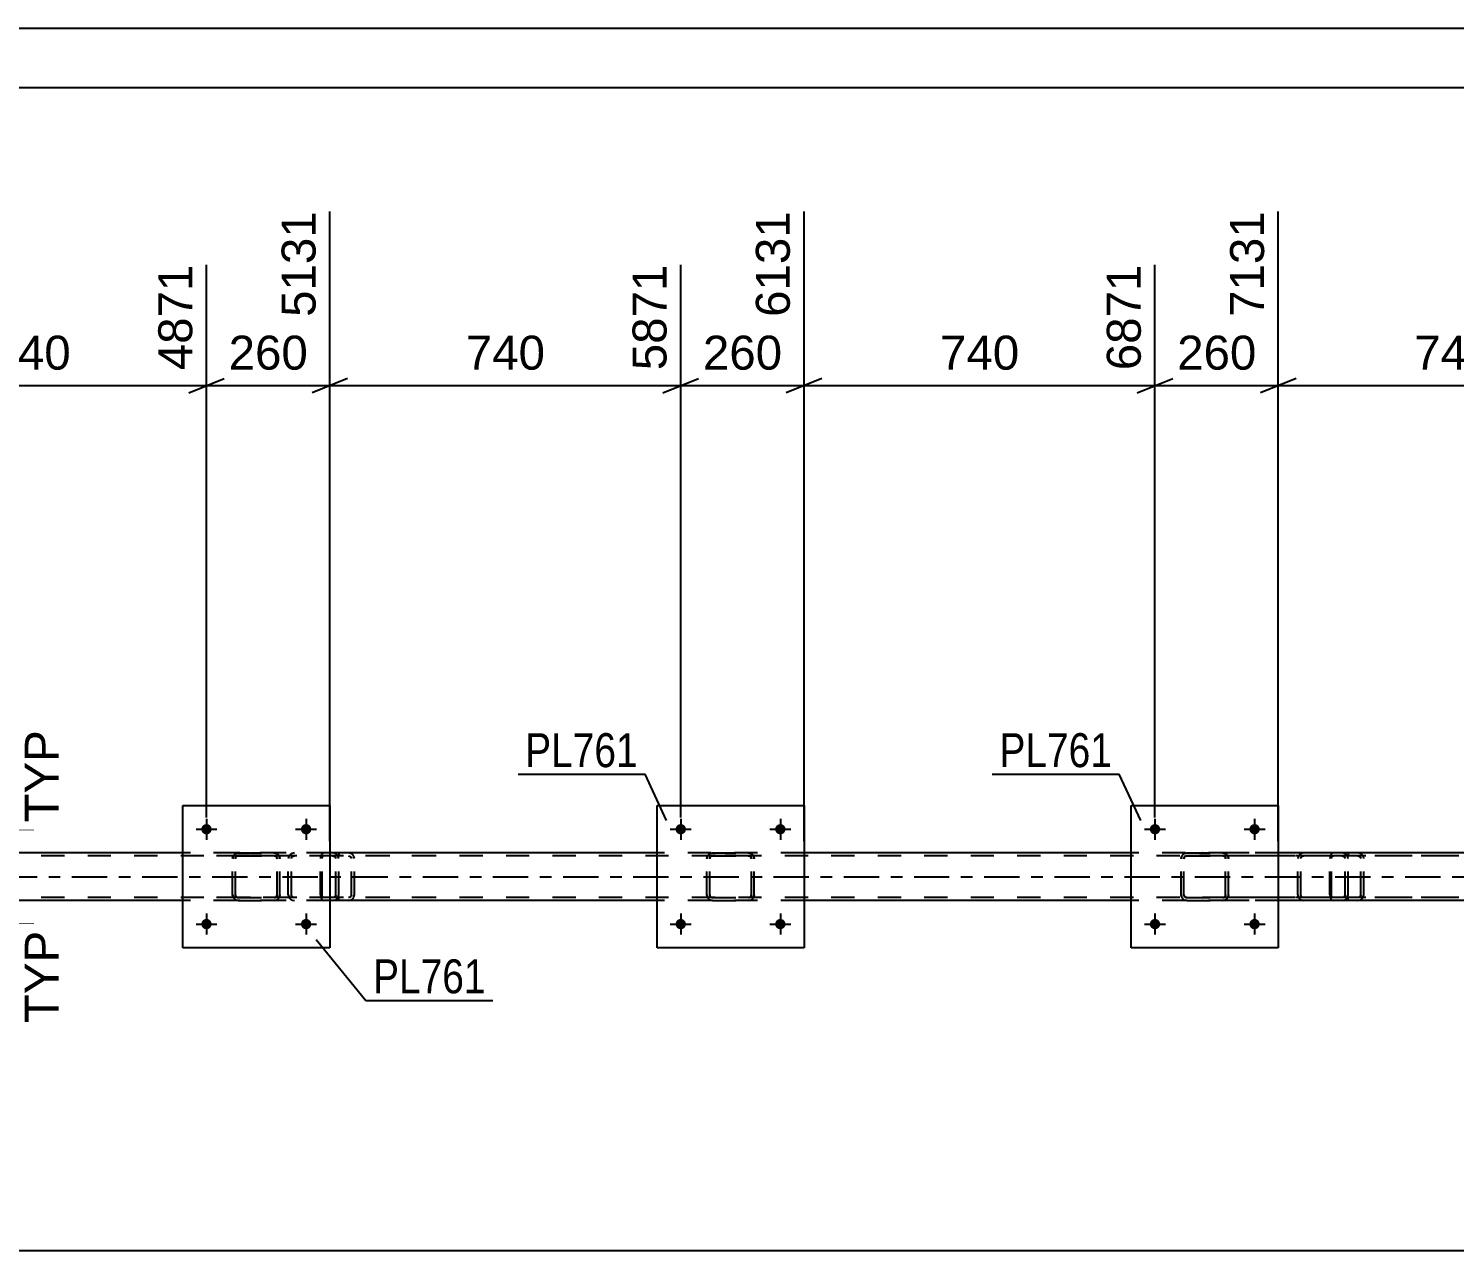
# Model space of a CAD drawing. Header units: millimetres. Extents: x -116 to 725, y -385 to 209.
# Drawn here: x 150.7 to 270.9, y 105.8 to 208.9 of the extents above; entities that cross this region are included whole.
import ezdxf

# ---------------------------------------------------------------- set-up
doc = ezdxf.new("R2010")
doc.units = ezdxf.units.MM
doc.linetypes.add('DXK_LINE_DOT2', pattern=[3.9198, 1.9599, -1.9599])
doc.linetypes.add('DXK_LINE_DOT3', pattern=[5.9187, 2.979, -0.9799, 0.9799, -0.9799])
doc.styles.add('Arial', font='arial.ttf', dxfattribs={"height": 0.2})
doc.styles.add('Arial Narrow', font='ARIALN.TTF', dxfattribs={"height": 0.2})

# ---------------------------------------------------------------- blocks, each defined once
blk = doc.blocks.new('Unknown-203724257-1113')
at = {"color": 5, "linetype": 'Continuous'}
for p, q in [((725.07, 208.87), (-115.93, 208.87)), ((720.07, 203.87), (-110.93, 203.87))]:
    blk.add_line(p, q, dxfattribs=at)
blk = doc.blocks.new('Part-203724257-3820 - 3799')
at = {"color": 2, "linetype": 'Continuous'}
for p, q in [((163.66, 131.32), (163.66, 143.32)), ((163.66, 143.32), (176.06, 143.32)), ((176.06, 143.32), (176.06, 131.32)), ((176.06, 131.32), (163.66, 131.32))]:
    blk.add_line(p, q, dxfattribs=at)
blk = doc.blocks.new('Part-203724257-3821 - 3799')
at = {"color": 7, "linetype": 'DXK_LINE_DOT2'}
for p, q in [((167.86, 138.85), (167.9, 139.03)), ((167.9, 139.03), (167.86, 138.84)), ((167.86, 135.8), (167.86, 138.85)), ((168.1, 138.84), (168.12, 138.94)), ((168.12, 138.94), (168.1, 138.85)), ((168.1, 135.8), (168.1, 138.85)), ((168.17, 139.02), (168.12, 138.94)), ((168.12, 138.94), (168.17, 139.01)), ((168.16, 139.29), (168.34, 139.33)), ((168.34, 139.32), (168.16, 139.29)), ((168.17, 139.01), (168.25, 139.07)), ((168.25, 139.07), (168.17, 139.02)), ((168.34, 139.09), (168.25, 139.07)), ((168.25, 139.07), (168.34, 139.08)), ((168.34, 139.32), (168.34, 139.33)), ((168.34, 139.33), (171.38, 139.33)), ((168.34, 139.32), (171.38, 139.32)), ((168.34, 139.08), (168.34, 139.09)), ((171.38, 139.09), (168.34, 139.09)), ((168.34, 139.08), (171.38, 139.08)), ((171.38, 139.32), (171.38, 139.33)), ((171.38, 139.33), (171.57, 139.29)), ((171.57, 139.29), (171.38, 139.32)), ((171.38, 139.08), (171.38, 139.09)), ((171.47, 139.07), (171.38, 139.09)), ((171.38, 139.08), (171.47, 139.07)), ((171.47, 139.07), (171.55, 139.01)), ((171.55, 139.02), (171.47, 139.07)), ((171.6, 138.94), (171.55, 139.02)), ((171.55, 139.01), (171.6, 138.94)), ((171.6, 138.94), (171.62, 138.84)), ((171.62, 138.85), (171.6, 138.94)), ((171.62, 135.8), (171.62, 138.85)), ((171.83, 139.03), (171.86, 138.85)), ((171.86, 138.84), (171.83, 139.03)), ((171.86, 135.8), (171.86, 138.85)), ((167.9, 135.62), (167.86, 135.81)), ((167.86, 135.8), (167.9, 135.62)), ((168.1, 135.81), (168.12, 135.71)), ((168.12, 135.71), (168.1, 135.8)), ((168.17, 135.64), (168.12, 135.71)), ((168.12, 135.71), (168.17, 135.64)), ((168.34, 135.33), (168.16, 135.36)), ((168.16, 135.36), (168.34, 135.32)), ((168.25, 135.58), (168.17, 135.64)), ((168.17, 135.64), (168.25, 135.58)), ((168.34, 135.56), (168.25, 135.58)), ((168.25, 135.58), (168.34, 135.57)), ((168.34, 135.56), (168.34, 135.57)), ((168.34, 135.57), (171.38, 135.57)), ((168.34, 135.56), (171.38, 135.56)), ((168.34, 135.32), (168.34, 135.33)), ((168.34, 135.33), (171.38, 135.33)), ((168.34, 135.32), (171.38, 135.32)), ((171.47, 135.58), (171.38, 135.56)), ((171.38, 135.57), (171.47, 135.58)), ((171.38, 135.56), (171.38, 135.57)), ((171.57, 135.36), (171.38, 135.33)), ((171.38, 135.32), (171.57, 135.36)), ((171.38, 135.32), (171.38, 135.33)), ((171.55, 135.64), (171.47, 135.58)), ((171.47, 135.58), (171.55, 135.64)), ((171.6, 135.71), (171.55, 135.64)), ((171.55, 135.64), (171.6, 135.71)), ((171.6, 135.71), (171.62, 135.81)), ((171.62, 135.8), (171.6, 135.71)), ((171.86, 135.81), (171.83, 135.62)), ((171.83, 135.62), (171.86, 135.8))]:
    blk.add_line(p, q, dxfattribs=at)
at = {"color": 7, "linetype": 'DXK_LINE_DOT3'}
blk.add_line((169.86, 137.32), (169.86, 137.33), dxfattribs=at)
at = {"color": 7, "linetype": 'DXK_LINE_DOT2'}
for centre, start, end in [((168.34, 138.85), 112.5, 157.5), ((168.34, 138.84), 112.5, 157.5), ((171.38, 138.85), 22.5, 67.5), ((171.38, 138.84), 22.5, 67.5), ((168.34, 135.81), 202.5, 247.5), ((168.34, 135.8), 202.5, 247.5), ((171.38, 135.81), 292.5, 337.5), ((171.38, 135.8), 292.5, 337.5)]:
    blk.add_arc(centre, 0.48, start, end, dxfattribs=at)
blk = doc.blocks.new('Bolt-203724257-3828 - 3799')
at = {"linetype": 'Continuous'}
for points in [[(206.1, 133.33, -1), (205.22, 133.33, -1)], [(214.5, 133.33, -1), (213.62, 133.33, -1)]]:
    blk.add_hatch(color=1, dxfattribs=at).paths.add_polyline_path(points)
at = {"color": 1, "linetype": 'Continuous'}
for p, q in [((205.66, 134.21), (205.66, 132.45)), ((214.06, 134.21), (214.06, 132.45)), ((204.78, 133.33), (206.54, 133.33)), ((213.18, 133.33), (214.94, 133.33))]:
    blk.add_line(p, q, dxfattribs=at)
blk = doc.blocks.new('Bolt-203724257-3845 - 3799')
at = {"linetype": 'Continuous'}
for points in [[(206.1, 141.33, -1), (205.22, 141.33, -1)], [(214.5, 141.33, -1), (213.62, 141.33, -1)]]:
    blk.add_hatch(color=1, dxfattribs=at).paths.add_polyline_path(points)
at = {"color": 1, "linetype": 'Continuous'}
for p, q in [((205.66, 142.21), (205.66, 140.45)), ((214.06, 142.21), (214.06, 140.45)), ((204.78, 141.33), (206.54, 141.33)), ((213.18, 141.33), (214.94, 141.33))]:
    blk.add_line(p, q, dxfattribs=at)
blk = doc.blocks.new('Bolt-203724257-3843 - 3799')
at = {"linetype": 'Continuous'}
for points in [[(246.1, 141.33, -1), (245.22, 141.33, -1)], [(254.5, 141.33, -1), (253.62, 141.33, -1)]]:
    blk.add_hatch(color=1, dxfattribs=at).paths.add_polyline_path(points)
at = {"color": 1, "linetype": 'Continuous'}
for p, q in [((245.66, 142.21), (245.66, 140.45)), ((254.06, 142.21), (254.06, 140.45)), ((244.78, 141.33), (246.54, 141.33)), ((253.18, 141.33), (254.94, 141.33))]:
    blk.add_line(p, q, dxfattribs=at)
blk = doc.blocks.new('Bolt-203724257-3844 - 3799')
at = {"linetype": 'Continuous'}
for points in [[(246.1, 133.33, -1), (245.22, 133.33, -1)], [(254.5, 133.33, -1), (253.62, 133.33, -1)]]:
    blk.add_hatch(color=1, dxfattribs=at).paths.add_polyline_path(points)
at = {"color": 1, "linetype": 'Continuous'}
for p, q in [((245.66, 134.21), (245.66, 132.45)), ((254.06, 134.21), (254.06, 132.45)), ((244.78, 133.33), (246.54, 133.33)), ((253.18, 133.33), (254.94, 133.33))]:
    blk.add_line(p, q, dxfattribs=at)
blk = doc.blocks.new('Bolt-203724257-3849 - 3799')
at = {"linetype": 'Continuous'}
for points in [[(166.1, 141.33, -1), (165.22, 141.33, -1)], [(174.5, 141.33, -1), (173.62, 141.33, -1)]]:
    blk.add_hatch(color=1, dxfattribs=at).paths.add_polyline_path(points)
at = {"color": 1, "linetype": 'Continuous'}
for p, q in [((165.66, 142.21), (165.66, 140.45)), ((174.06, 142.21), (174.06, 140.45)), ((164.78, 141.33), (166.54, 141.33)), ((173.18, 141.33), (174.94, 141.33))]:
    blk.add_line(p, q, dxfattribs=at)
blk = doc.blocks.new('Bolt-203724257-3850 - 3799')
at = {"linetype": 'Continuous'}
for points in [[(166.1, 133.33, -1), (165.22, 133.33, -1)], [(174.5, 133.33, -1), (173.62, 133.33, -1)]]:
    blk.add_hatch(color=1, dxfattribs=at).paths.add_polyline_path(points)
at = {"color": 1, "linetype": 'Continuous'}
for p, q in [((165.66, 134.21), (165.66, 132.45)), ((174.06, 134.21), (174.06, 132.45)), ((164.78, 133.33), (166.54, 133.33)), ((173.18, 133.33), (174.94, 133.33))]:
    blk.add_line(p, q, dxfattribs=at)
blk = doc.blocks.new('Part-203724257-3857 - 3799')
at = {"color": 7, "linetype": 'DXK_LINE_DOT2'}
for p, q in [((624.06, 139.09), (-29.17, 139.09)), ((176.06, 139.33), (163.66, 139.33)), ((216.06, 139.33), (203.66, 139.33)), ((256.06, 139.33), (243.66, 139.33)), ((624.06, 135.57), (-29.17, 135.57)), ((176.06, 135.33), (163.66, 135.33)), ((216.06, 135.33), (203.66, 135.33)), ((256.06, 135.33), (243.66, 135.33))]:
    blk.add_line(p, q, dxfattribs=at)
at = {"color": 2, "linetype": 'Continuous'}
for p, q in [((163.66, 139.33), (136.06, 139.33)), ((203.66, 139.33), (176.06, 139.33)), ((243.66, 139.33), (216.06, 139.33)), ((283.66, 139.33), (256.06, 139.33)), ((163.66, 135.33), (136.06, 135.33)), ((203.66, 135.33), (176.06, 135.33)), ((243.66, 135.33), (216.06, 135.33)), ((283.66, 135.33), (256.06, 135.33))]:
    blk.add_line(p, q, dxfattribs=at)
at = {"color": 7, "linetype": 'DXK_LINE_DOT3'}
blk.add_line((-29.17, 137.33), (624.06, 137.33), dxfattribs=at)
blk = doc.blocks.new('Part-203724257-3872 - 3799')
at = {"color": 7, "linetype": 'DXK_LINE_DOT2'}
for p, q in [((261.44, 139.33), (249.67, 139.33)), ((261.44, 139.09), (249.67, 139.09)), ((257.73, 139.02), (257.7, 138.85)), ((257.7, 135.81), (257.7, 138.85)), ((257.74, 139.03), (257.73, 139.02)), ((257.95, 138.85), (257.97, 138.94)), ((257.95, 135.81), (257.95, 138.85)), ((257.97, 138.94), (258.03, 139.02)), ((258.21, 139.33), (258.01, 139.29)), ((258.03, 139.02), (258.11, 139.07)), ((258.11, 139.07), (258.21, 139.09)), ((261.64, 139.29), (261.44, 139.33)), ((261.44, 139.09), (261.54, 139.07)), ((261.54, 139.07), (261.62, 139.02)), ((261.62, 139.02), (261.68, 138.94)), ((261.68, 138.94), (261.7, 138.85)), ((261.7, 135.81), (261.7, 138.85)), ((261.92, 139.02), (261.91, 139.03)), ((261.95, 138.85), (261.92, 139.02)), ((261.95, 135.81), (261.95, 138.85)), ((261.44, 135.57), (249.67, 135.57)), ((261.44, 135.33), (249.67, 135.33)), ((257.7, 135.81), (257.72, 135.71)), ((257.72, 135.71), (257.74, 135.62)), ((257.97, 135.71), (257.95, 135.81)), ((258.03, 135.64), (257.97, 135.71)), ((258.01, 135.36), (258.21, 135.33)), ((258.11, 135.58), (258.03, 135.64)), ((258.21, 135.57), (258.11, 135.58)), ((261.54, 135.58), (261.44, 135.57)), ((261.44, 135.33), (261.64, 135.36)), ((261.62, 135.64), (261.54, 135.58)), ((261.68, 135.71), (261.62, 135.64)), ((261.7, 135.81), (261.68, 135.71)), ((261.91, 135.62), (261.93, 135.71)), ((261.93, 135.71), (261.95, 135.81))]:
    blk.add_line(p, q, dxfattribs=at)
for centre, start, end in [((258.19, 138.82), 110.7583, 155.68), ((261.46, 138.82), 24.32, 69.2417), ((258.19, 135.83), 204.32, 249.2417), ((261.46, 135.83), 290.7583, 335.68)]:
    blk.add_arc(centre, 0.496, start, end, dxfattribs=at)
blk = doc.blocks.new('Part-203724257-3889 - 3799')
at = {"color": 7, "linetype": 'DXK_LINE_DOT2'}
for p, q in [((260.43, 139.03), (260.41, 138.85)), ((260.41, 135.81), (260.41, 138.85)), ((260.49, 139.19), (260.43, 139.03)), ((260.57, 139.29), (260.49, 139.19)), ((260.54, 138.85), (260.55, 138.94)), ((260.54, 135.81), (260.54, 138.85)), ((260.55, 138.94), (260.58, 139.02)), ((260.68, 139.33), (260.57, 139.29)), ((260.58, 139.02), (260.63, 139.07)), ((260.63, 139.07), (260.68, 139.09)), ((270.08, 139.33), (260.68, 139.33)), ((270.08, 139.09), (260.68, 139.09)), ((261.95, 139.33), (261.95, 139.09)), ((262.96, 139.29), (262.77, 139.33)), ((262.77, 139.09), (262.87, 139.07)), ((262.87, 139.07), (262.95, 139.02)), ((262.95, 139.02), (263, 138.94)), ((263, 138.94), (263.02, 138.85)), ((263.02, 135.81), (263.02, 138.85)), ((263.24, 139.02), (263.23, 139.03)), ((263.27, 138.85), (263.24, 139.02)), ((263.27, 135.81), (263.27, 138.85)), ((260.41, 135.81), (260.43, 135.62)), ((260.43, 135.62), (260.49, 135.47)), ((260.49, 135.47), (260.57, 135.36)), ((260.55, 135.71), (260.54, 135.81)), ((260.58, 135.64), (260.55, 135.71)), ((260.57, 135.36), (260.68, 135.33)), ((260.63, 135.58), (260.58, 135.64)), ((260.68, 135.57), (260.63, 135.58)), ((270.08, 135.57), (260.68, 135.57)), ((270.08, 135.33), (260.68, 135.33)), ((261.95, 135.33), (261.95, 135.57)), ((262.87, 135.58), (262.77, 135.57)), ((262.77, 135.33), (262.96, 135.36)), ((262.95, 135.64), (262.87, 135.58)), ((263, 135.71), (262.95, 135.64)), ((263.02, 135.81), (263, 135.71)), ((263.23, 135.62), (263.25, 135.71)), ((263.25, 135.71), (263.27, 135.81))]:
    blk.add_line(p, q, dxfattribs=at)
for centre, start, end in [((262.78, 138.83), 23.8494, 68.8059), ((262.78, 135.82), 291.1941, 336.1506)]:
    blk.add_arc(centre, 0.492, start, end, dxfattribs=at)
blk = doc.blocks.new('Part-203724257-3929 - 3799')
at = {"color": 7, "linetype": 'DXK_LINE_DOT2'}
for p, q in [((207.86, 138.85), (207.9, 139.03)), ((207.9, 139.03), (207.86, 138.84)), ((207.86, 135.8), (207.86, 138.85)), ((208.1, 138.84), (208.12, 138.94)), ((208.12, 138.94), (208.1, 138.85)), ((208.1, 135.8), (208.1, 138.85)), ((208.17, 139.02), (208.12, 138.94)), ((208.12, 138.94), (208.17, 139.01)), ((208.16, 139.29), (208.34, 139.33)), ((208.34, 139.32), (208.16, 139.29)), ((208.17, 139.01), (208.25, 139.07)), ((208.25, 139.07), (208.17, 139.02)), ((208.34, 139.09), (208.25, 139.07)), ((208.25, 139.07), (208.34, 139.08)), ((208.34, 139.32), (208.34, 139.33)), ((208.34, 139.33), (211.38, 139.33)), ((208.34, 139.32), (211.38, 139.32)), ((208.34, 139.08), (208.34, 139.09)), ((211.38, 139.09), (208.34, 139.09)), ((208.34, 139.08), (211.38, 139.08)), ((211.38, 139.32), (211.38, 139.33)), ((211.38, 139.33), (211.57, 139.29)), ((211.57, 139.29), (211.38, 139.32)), ((211.38, 139.08), (211.38, 139.09)), ((211.47, 139.07), (211.38, 139.09)), ((211.38, 139.08), (211.47, 139.07)), ((211.47, 139.07), (211.55, 139.01)), ((211.55, 139.02), (211.47, 139.07)), ((211.6, 138.94), (211.55, 139.02)), ((211.55, 139.01), (211.6, 138.94)), ((211.6, 138.94), (211.62, 138.84)), ((211.62, 138.85), (211.6, 138.94)), ((211.62, 135.8), (211.62, 138.85)), ((211.83, 139.03), (211.86, 138.85)), ((211.86, 138.84), (211.83, 139.03)), ((211.86, 135.8), (211.86, 138.85)), ((207.9, 135.62), (207.86, 135.81)), ((207.86, 135.8), (207.9, 135.62)), ((208.1, 135.81), (208.12, 135.71)), ((208.12, 135.71), (208.1, 135.8)), ((208.17, 135.64), (208.12, 135.71)), ((208.12, 135.71), (208.17, 135.64)), ((208.34, 135.33), (208.16, 135.36)), ((208.16, 135.36), (208.34, 135.32)), ((208.25, 135.58), (208.17, 135.64)), ((208.17, 135.64), (208.25, 135.58)), ((208.34, 135.56), (208.25, 135.58)), ((208.25, 135.58), (208.34, 135.57)), ((208.34, 135.56), (208.34, 135.57)), ((208.34, 135.57), (211.38, 135.57)), ((208.34, 135.56), (211.38, 135.56)), ((208.34, 135.32), (208.34, 135.33)), ((208.34, 135.33), (211.38, 135.33)), ((208.34, 135.32), (211.38, 135.32)), ((211.47, 135.58), (211.38, 135.56)), ((211.38, 135.57), (211.47, 135.58)), ((211.38, 135.56), (211.38, 135.57)), ((211.57, 135.36), (211.38, 135.33)), ((211.38, 135.32), (211.57, 135.36)), ((211.38, 135.32), (211.38, 135.33)), ((211.55, 135.64), (211.47, 135.58)), ((211.47, 135.58), (211.55, 135.64)), ((211.6, 135.71), (211.55, 135.64)), ((211.55, 135.64), (211.6, 135.71)), ((211.6, 135.71), (211.62, 135.81)), ((211.62, 135.8), (211.6, 135.71)), ((211.86, 135.81), (211.83, 135.62)), ((211.83, 135.62), (211.86, 135.8))]:
    blk.add_line(p, q, dxfattribs=at)
at = {"color": 7, "linetype": 'DXK_LINE_DOT3'}
blk.add_line((209.86, 137.32), (209.86, 137.33), dxfattribs=at)
at = {"color": 7, "linetype": 'DXK_LINE_DOT2'}
for centre, start, end in [((208.34, 138.85), 112.5, 157.5), ((208.34, 138.84), 112.5, 157.5), ((211.38, 138.85), 22.5, 67.5), ((211.38, 138.84), 22.5, 67.5), ((208.34, 135.81), 202.5, 247.5), ((208.34, 135.8), 202.5, 247.5), ((211.38, 135.81), 292.5, 337.5), ((211.38, 135.8), 292.5, 337.5)]:
    blk.add_arc(centre, 0.48, start, end, dxfattribs=at)
blk = doc.blocks.new('Part-203724257-3934 - 3799')
at = {"color": 2, "linetype": 'Continuous'}
for p, q in [((203.66, 131.32), (203.66, 143.32)), ((203.66, 143.32), (216.06, 143.32)), ((216.06, 143.32), (216.06, 131.32)), ((216.06, 131.32), (203.66, 131.32))]:
    blk.add_line(p, q, dxfattribs=at)
blk = doc.blocks.new('Part-203724257-3935 - 3799')
at = {"color": 7, "linetype": 'DXK_LINE_DOT2'}
for p, q in [((247.86, 138.85), (247.9, 139.03)), ((247.9, 139.03), (247.86, 138.84)), ((247.86, 135.8), (247.86, 138.85)), ((248.1, 138.84), (248.12, 138.94)), ((248.12, 138.94), (248.1, 138.85)), ((248.1, 135.8), (248.1, 138.85)), ((248.17, 139.02), (248.12, 138.94)), ((248.12, 138.94), (248.17, 139.01)), ((248.16, 139.29), (248.34, 139.33)), ((248.34, 139.32), (248.16, 139.29)), ((248.17, 139.01), (248.25, 139.07)), ((248.25, 139.07), (248.17, 139.02)), ((248.34, 139.09), (248.25, 139.07)), ((248.25, 139.07), (248.34, 139.08)), ((248.34, 139.32), (248.34, 139.33)), ((248.34, 139.33), (251.38, 139.33)), ((248.34, 139.32), (251.38, 139.32)), ((248.34, 139.08), (248.34, 139.09)), ((251.38, 139.09), (248.34, 139.09)), ((248.34, 139.08), (251.38, 139.08)), ((251.38, 139.32), (251.38, 139.33)), ((251.38, 139.33), (251.57, 139.29)), ((251.57, 139.29), (251.38, 139.32)), ((251.38, 139.08), (251.38, 139.09)), ((251.48, 139.07), (251.38, 139.09)), ((251.38, 139.08), (251.48, 139.07)), ((251.48, 139.07), (251.55, 139.01)), ((251.55, 139.02), (251.48, 139.07)), ((251.61, 138.94), (251.55, 139.02)), ((251.55, 139.01), (251.61, 138.94)), ((251.61, 138.94), (251.62, 138.84)), ((251.62, 138.85), (251.61, 138.94)), ((251.62, 135.8), (251.62, 138.85)), ((251.83, 139.03), (251.86, 138.85)), ((251.86, 138.84), (251.83, 139.03)), ((251.86, 135.8), (251.86, 138.85)), ((247.9, 135.62), (247.86, 135.81)), ((247.86, 135.8), (247.9, 135.62)), ((248.1, 135.81), (248.12, 135.71)), ((248.12, 135.71), (248.1, 135.8)), ((248.17, 135.64), (248.12, 135.71)), ((248.12, 135.71), (248.17, 135.64)), ((248.34, 135.33), (248.16, 135.36)), ((248.16, 135.36), (248.34, 135.32)), ((248.25, 135.58), (248.17, 135.64)), ((248.17, 135.64), (248.25, 135.58)), ((248.34, 135.56), (248.25, 135.58)), ((248.25, 135.58), (248.34, 135.57)), ((248.34, 135.56), (248.34, 135.57)), ((248.34, 135.57), (251.38, 135.57)), ((248.34, 135.56), (251.38, 135.56)), ((248.34, 135.32), (248.34, 135.33)), ((248.34, 135.33), (251.38, 135.33)), ((248.34, 135.32), (251.38, 135.32)), ((251.48, 135.58), (251.38, 135.56)), ((251.38, 135.57), (251.48, 135.58)), ((251.38, 135.56), (251.38, 135.57)), ((251.57, 135.36), (251.38, 135.33)), ((251.38, 135.32), (251.57, 135.36)), ((251.38, 135.32), (251.38, 135.33)), ((251.55, 135.64), (251.48, 135.58)), ((251.48, 135.58), (251.55, 135.64)), ((251.61, 135.71), (251.55, 135.64)), ((251.55, 135.64), (251.61, 135.71)), ((251.61, 135.71), (251.62, 135.81)), ((251.62, 135.8), (251.61, 135.71)), ((251.86, 135.81), (251.83, 135.62)), ((251.83, 135.62), (251.86, 135.8))]:
    blk.add_line(p, q, dxfattribs=at)
at = {"color": 7, "linetype": 'DXK_LINE_DOT3'}
blk.add_line((249.86, 137.32), (249.86, 137.33), dxfattribs=at)
at = {"color": 7, "linetype": 'DXK_LINE_DOT2'}
for centre, start, end in [((248.34, 138.85), 112.5, 157.5), ((248.34, 138.84), 112.5, 157.5), ((251.38, 138.85), 22.5, 67.5), ((251.38, 138.84), 22.5, 67.5), ((248.34, 135.81), 202.5, 247.5), ((248.34, 135.8), 202.5, 247.5), ((251.38, 135.81), 292.5, 337.5), ((251.38, 135.8), 292.5, 337.5)]:
    blk.add_arc(centre, 0.48, start, end, dxfattribs=at)
blk = doc.blocks.new('Part-203724257-3992 - 3799')
at = {"color": 2, "linetype": 'Continuous'}
for p, q in [((243.66, 131.32), (243.66, 143.32)), ((243.66, 143.32), (256.06, 143.32)), ((256.06, 143.32), (256.06, 131.32)), ((256.06, 131.32), (243.66, 131.32))]:
    blk.add_line(p, q, dxfattribs=at)
blk = doc.blocks.new('Part-203724257-4012 - 3799')
at = {"color": 7, "linetype": 'DXK_LINE_DOT2'}
for p, q in [((176.31, 139.33), (164.53, 139.33)), ((176.31, 139.09), (164.53, 139.09)), ((172.6, 139.03), (172.56, 138.85)), ((172.56, 135.81), (172.56, 138.85)), ((172.82, 138.85), (172.84, 138.94)), ((172.82, 135.81), (172.82, 138.85)), ((172.84, 138.94), (172.89, 139.02)), ((173.07, 139.33), (172.88, 139.29)), ((172.89, 139.02), (172.98, 139.07)), ((172.98, 139.07), (173.07, 139.09)), ((176.5, 139.29), (176.31, 139.33)), ((176.31, 139.09), (176.41, 139.07)), ((176.41, 139.07), (176.49, 139.02)), ((176.49, 139.02), (176.54, 138.94)), ((176.54, 138.94), (176.56, 138.85)), ((176.56, 135.81), (176.56, 138.85)), ((176.78, 139.02), (176.78, 139.03)), ((176.82, 138.85), (176.78, 139.02)), ((176.82, 135.81), (176.82, 138.85)), ((176.31, 135.57), (164.53, 135.57)), ((176.31, 135.33), (164.53, 135.33)), ((172.56, 135.81), (172.6, 135.62)), ((172.84, 135.71), (172.82, 135.81)), ((172.89, 135.64), (172.84, 135.71)), ((172.88, 135.36), (173.07, 135.33)), ((172.98, 135.58), (172.89, 135.64)), ((173.07, 135.57), (172.98, 135.58)), ((176.41, 135.58), (176.31, 135.57)), ((176.31, 135.33), (176.5, 135.36)), ((176.49, 135.64), (176.41, 135.58)), ((176.54, 135.71), (176.49, 135.64)), ((176.56, 135.81), (176.54, 135.71)), ((176.78, 135.62), (176.8, 135.71)), ((176.8, 135.71), (176.82, 135.81))]:
    blk.add_line(p, q, dxfattribs=at)
for centre, start, end in [((173.05, 138.82), 110.7583, 155.68), ((176.33, 138.82), 24.32, 69.2417), ((173.05, 135.83), 204.32, 249.2417), ((176.33, 135.83), 290.7583, 335.68)]:
    blk.add_arc(centre, 0.496, start, end, dxfattribs=at)
blk = doc.blocks.new('Part-203724257-4029 - 3799')
at = {"color": 7, "linetype": 'DXK_LINE_DOT2'}
for p, q in [((175.29, 139.03), (175.27, 138.85)), ((175.27, 135.81), (175.27, 138.85)), ((175.35, 139.19), (175.29, 139.03)), ((175.44, 139.29), (175.35, 139.19)), ((175.41, 138.85), (175.42, 138.94)), ((175.41, 135.81), (175.41, 138.85)), ((175.42, 138.94), (175.45, 139.02)), ((175.54, 139.33), (175.44, 139.29)), ((175.45, 139.02), (175.49, 139.07)), ((175.49, 139.07), (175.54, 139.09)), ((184.95, 139.33), (175.54, 139.33)), ((184.95, 139.09), (175.54, 139.09)), ((176.82, 139.33), (176.82, 139.09)), ((177.83, 139.29), (177.63, 139.33)), ((177.63, 139.09), (177.73, 139.07)), ((177.73, 139.07), (177.81, 139.02)), ((177.81, 139.02), (177.87, 138.94)), ((177.87, 138.94), (177.89, 138.85)), ((177.89, 135.81), (177.89, 138.85)), ((178.1, 139.02), (178.1, 139.03)), ((178.14, 138.85), (178.1, 139.02)), ((178.14, 135.81), (178.14, 138.85)), ((175.27, 135.81), (175.29, 135.62)), ((175.29, 135.62), (175.35, 135.47)), ((175.35, 135.47), (175.44, 135.36)), ((175.42, 135.71), (175.41, 135.81)), ((175.45, 135.64), (175.42, 135.71)), ((175.44, 135.36), (175.54, 135.33)), ((175.49, 135.58), (175.45, 135.64)), ((175.54, 135.57), (175.49, 135.58)), ((184.95, 135.57), (175.54, 135.57)), ((184.95, 135.33), (175.54, 135.33)), ((176.82, 135.33), (176.82, 135.57)), ((177.73, 135.58), (177.63, 135.57)), ((177.63, 135.33), (177.83, 135.36)), ((177.81, 135.64), (177.73, 135.58)), ((177.87, 135.71), (177.81, 135.64)), ((177.89, 135.81), (177.87, 135.71)), ((178.1, 135.62), (178.12, 135.71)), ((178.12, 135.71), (178.14, 135.81))]:
    blk.add_line(p, q, dxfattribs=at)
for centre, start, end in [((177.65, 138.83), 23.8494, 68.8059), ((177.65, 135.82), 291.1941, 336.1506)]:
    blk.add_arc(centre, 0.492, start, end, dxfattribs=at)
blk = doc.blocks.new('StraightDimension-203724257-4419 - 3799')
at = {"color": 7, "linetype": 'Continuous'}
for p, q in [((256.06, 140.33), (256.06, 193.44)), ((245.66, 142.33), (245.66, 188.94)), ((244.16, 178.15), (247.16, 179.35)), ((257.56, 179.35), (254.56, 178.15)), ((245.66, 178.75), (256.06, 178.75))]:
    blk.add_line(p, q, dxfattribs=at)
at = {"color": 0}
blk.add_wipeout([(254.8, 179.5), (254.8, 183.7), (246.93, 183.7), (246.93, 179.5)], dxfattribs=at)
at = {"color": 3, "style": 'Arial'}
blk.add_text('260', height=2.865, dxfattribs=at).set_placement((247.53, 180.1))
at = {"color": 0, "linetype": 'Continuous'}
blk.add_wipeout([(255.46, 194.04), (251.26, 194.04), (251.26, 183.95), (255.46, 183.95)], dxfattribs=at)
at = {"color": 3, "linetype": 'Continuous', "style": 'Arial'}
blk.add_text('7131', height=2.865, rotation=90.0002, dxfattribs=at).set_placement((254.86, 184.55))
blk = doc.blocks.new('StraightDimension-203724257-4101 - 3799')
at = {"color": 7, "linetype": 'Continuous'}
blk.add_line((91.16, 105.8), (657.91, 105.8), dxfattribs=at)
blk = doc.blocks.new('StraightDimension-203724257-4418 - 3799')
at = {"color": 7, "linetype": 'Continuous'}
for p, q in [((256.06, 140.33), (256.06, 193.44)), ((285.66, 142.33), (285.66, 188.94)), ((257.56, 179.35), (254.56, 178.15)), ((284.16, 178.15), (287.16, 179.35)), ((256.06, 178.75), (285.66, 178.75))]:
    blk.add_line(p, q, dxfattribs=at)
at = {"color": 0}
blk.add_wipeout([(274.8, 179.5), (274.8, 183.7), (266.93, 183.7), (266.93, 179.5)], dxfattribs=at)
at = {"color": 3, "style": 'Arial'}
blk.add_text('740', height=2.865, dxfattribs=at).set_placement((267.53, 180.1))
at = {"color": 0, "linetype": 'Continuous'}
blk.add_wipeout([(285.06, 189.54), (280.86, 189.54), (280.86, 179.45), (285.06, 179.45)], dxfattribs=at)
at = {"color": 3, "linetype": 'Continuous', "style": 'Arial'}
blk.add_text('7871', height=2.865, rotation=90.0002, dxfattribs=at).set_placement((284.46, 180.05))
blk = doc.blocks.new('StraightDimension-203724257-4297 - 3799')
at = {"color": 7, "linetype": 'Continuous'}
for p, q in [((148.7, 141.33), (148.7, 150.25)), ((148.7, 141.33), (148.7, 150.25)), ((148.1, 142.83), (149.3, 139.83)), ((135.06, 141.33), (151.1, 141.33)), ((148.7, 137.33), (148.7, 141.33)), ((149.3, 135.83), (148.1, 138.83)), ((135.06, 137.33), (151.1, 137.33))]:
    blk.add_line(p, q, dxfattribs=at)
at = {"color": 0}
blk.add_wipeout([(147.95, 149.72), (143.75, 149.72), (143.75, 141.85), (147.95, 141.85)], dxfattribs=at)
at = {"color": 0, "linetype": 'Continuous'}
blk.add_wipeout([(153.8, 150.27), (149.6, 150.27), (149.6, 141.3), (153.8, 141.3)], dxfattribs=at)
at = {"color": 3, "linetype": 'Continuous', "style": 'Arial'}
blk.add_text('TYP', height=2.865, rotation=90.0002, dxfattribs=at).set_placement((153.2, 141.9))
at = {"color": 3, "style": 'Arial'}
blk.add_text('100', height=2.865, rotation=90.0002, dxfattribs=at).set_placement((147.35, 142.45))
blk = doc.blocks.new('StraightDimension-203724257-4320 - 3799')
at = {"color": 7, "linetype": 'Continuous'}
for p, q in [((148.1, 138.83), (149.3, 135.83)), ((135.06, 137.33), (151.1, 137.33)), ((148.7, 133.33), (148.7, 137.33)), ((149.3, 131.83), (148.1, 134.83)), ((135.06, 133.33), (151.1, 133.33)), ((148.7, 133.33), (148.7, 124.4)), ((148.7, 133.33), (148.7, 124.4))]:
    blk.add_line(p, q, dxfattribs=at)
at = {"color": 0}
blk.add_wipeout([(147.95, 132.8), (143.75, 132.8), (143.75, 124.93), (147.95, 124.93)], dxfattribs=at)
at = {"color": 0, "linetype": 'Continuous'}
blk.add_wipeout([(153.8, 133.35), (149.6, 133.35), (149.6, 124.38), (153.8, 124.38)], dxfattribs=at)
at = {"color": 3, "linetype": 'Continuous', "style": 'Arial'}
blk.add_text('TYP', height=2.865, rotation=90.0002, dxfattribs=at).set_placement((153.2, 124.98))
at = {"color": 3, "style": 'Arial'}
blk.add_text('100', height=2.865, rotation=90.0002, dxfattribs=at).set_placement((147.35, 125.53))
blk = doc.blocks.new('StraightDimension-203724257-4420 - 3799')
at = {"color": 7, "linetype": 'Continuous'}
for p, q in [((216.06, 140.33), (216.06, 193.44)), ((245.66, 142.33), (245.66, 188.94)), ((217.56, 179.35), (214.56, 178.15)), ((244.16, 178.15), (247.16, 179.35)), ((216.06, 178.75), (245.66, 178.75))]:
    blk.add_line(p, q, dxfattribs=at)
at = {"color": 0}
blk.add_wipeout([(234.8, 179.5), (234.8, 183.7), (226.93, 183.7), (226.93, 179.5)], dxfattribs=at)
at = {"color": 3, "style": 'Arial'}
blk.add_text('740', height=2.865, dxfattribs=at).set_placement((227.53, 180.1))
at = {"color": 0, "linetype": 'Continuous'}
blk.add_wipeout([(245.06, 189.54), (240.86, 189.54), (240.86, 179.45), (245.06, 179.45)], dxfattribs=at)
at = {"color": 3, "linetype": 'Continuous', "style": 'Arial'}
blk.add_text('6871', height=2.865, rotation=90.0002, dxfattribs=at).set_placement((244.46, 180.05))
blk = doc.blocks.new('StraightDimension-203724257-4421 - 3799')
at = {"color": 7, "linetype": 'Continuous'}
for p, q in [((216.06, 140.33), (216.06, 193.44)), ((205.66, 142.33), (205.66, 188.94)), ((204.16, 178.15), (207.16, 179.35)), ((217.56, 179.35), (214.56, 178.15)), ((205.66, 178.75), (216.06, 178.75))]:
    blk.add_line(p, q, dxfattribs=at)
at = {"color": 0}
blk.add_wipeout([(214.8, 179.5), (214.8, 183.7), (206.93, 183.7), (206.93, 179.5)], dxfattribs=at)
at = {"color": 3, "style": 'Arial'}
blk.add_text('260', height=2.865, dxfattribs=at).set_placement((207.53, 180.1))
at = {"color": 0, "linetype": 'Continuous'}
blk.add_wipeout([(215.46, 194.04), (211.26, 194.04), (211.26, 183.95), (215.46, 183.95)], dxfattribs=at)
at = {"color": 3, "linetype": 'Continuous', "style": 'Arial'}
blk.add_text('6131', height=2.865, rotation=90.0002, dxfattribs=at).set_placement((214.86, 184.55))
blk = doc.blocks.new('StraightDimension-203724257-4422 - 3799')
at = {"color": 7, "linetype": 'Continuous'}
for p, q in [((176.06, 140.33), (176.06, 193.44)), ((205.66, 142.33), (205.66, 188.94)), ((177.56, 179.35), (174.56, 178.15)), ((204.16, 178.15), (207.16, 179.35)), ((176.06, 178.75), (205.66, 178.75))]:
    blk.add_line(p, q, dxfattribs=at)
at = {"color": 0}
blk.add_wipeout([(194.8, 179.5), (194.8, 183.7), (186.93, 183.7), (186.93, 179.5)], dxfattribs=at)
at = {"color": 3, "style": 'Arial'}
blk.add_text('740', height=2.865, dxfattribs=at).set_placement((187.53, 180.1))
at = {"color": 0, "linetype": 'Continuous'}
blk.add_wipeout([(205.06, 189.54), (200.86, 189.54), (200.86, 179.45), (205.06, 179.45)], dxfattribs=at)
at = {"color": 3, "linetype": 'Continuous', "style": 'Arial'}
blk.add_text('5871', height=2.865, rotation=90.0002, dxfattribs=at).set_placement((204.46, 180.05))
blk = doc.blocks.new('StraightDimension-203724257-4423 - 3799')
at = {"color": 7, "linetype": 'Continuous'}
for p, q in [((176.06, 140.33), (176.06, 193.44)), ((165.66, 142.33), (165.66, 188.94)), ((164.16, 178.15), (167.16, 179.35)), ((177.56, 179.35), (174.56, 178.15)), ((165.66, 178.75), (176.06, 178.75))]:
    blk.add_line(p, q, dxfattribs=at)
at = {"color": 0}
blk.add_wipeout([(174.8, 179.5), (174.8, 183.7), (166.93, 183.7), (166.93, 179.5)], dxfattribs=at)
at = {"color": 3, "style": 'Arial'}
blk.add_text('260', height=2.865, dxfattribs=at).set_placement((167.53, 180.1))
at = {"color": 0, "linetype": 'Continuous'}
blk.add_wipeout([(175.46, 194.04), (171.26, 194.04), (171.26, 183.95), (175.46, 183.95)], dxfattribs=at)
at = {"color": 3, "linetype": 'Continuous', "style": 'Arial'}
blk.add_text('5131', height=2.865, rotation=90.0002, dxfattribs=at).set_placement((174.86, 184.55))
blk = doc.blocks.new('StraightDimension-203724257-4424 - 3799')
at = {"color": 7, "linetype": 'Continuous'}
for p, q in [((136.06, 140.33), (136.06, 193.44)), ((165.66, 142.33), (165.66, 188.94)), ((137.56, 179.35), (134.56, 178.15)), ((164.16, 178.15), (167.16, 179.35)), ((136.06, 178.75), (165.66, 178.75))]:
    blk.add_line(p, q, dxfattribs=at)
at = {"color": 0}
blk.add_wipeout([(154.8, 179.5), (154.8, 183.7), (146.93, 183.7), (146.93, 179.5)], dxfattribs=at)
at = {"color": 3, "style": 'Arial'}
blk.add_text('740', height=2.865, dxfattribs=at).set_placement((147.53, 180.1))
at = {"color": 0, "linetype": 'Continuous'}
blk.add_wipeout([(165.06, 189.54), (160.86, 189.54), (160.86, 179.45), (165.06, 179.45)], dxfattribs=at)
at = {"color": 3, "linetype": 'Continuous', "style": 'Arial'}
blk.add_text('4871', height=2.865, rotation=90.0002, dxfattribs=at).set_placement((164.46, 180.05))
blk = doc.blocks.new('Mark-203724257-3816 - 3799')
at = {"color": 0}
blk.add_wipeout([(189.21, 127.49), (189.21, 130.49), (179.71, 130.49), (179.71, 127.49)], dxfattribs=at)
blk.add_wipeout([(189.21, 127.49), (189.21, 130.49), (179.71, 130.49), (179.71, 127.49)], dxfattribs=at)
at = {"color": 30, "linetype": 'Continuous'}
for p, q in [((174.9, 132.03), (179.11, 126.89)), ((179.11, 126.89), (189.81, 126.89))]:
    blk.add_line(p, q, dxfattribs=at)
at = {"color": 3, "style": 'Arial Narrow'}
blk.add_text('PL761', height=2.863, dxfattribs=at).set_placement((179.71, 127.49))
blk = doc.blocks.new('Mark-203724257-3930 - 3799')
at = {"color": 0}
blk.add_wipeout([(202.05, 146.57), (202.05, 149.57), (192.54, 149.57), (192.54, 146.57)], dxfattribs=at)
blk.add_wipeout([(202.05, 146.57), (202.05, 149.57), (192.54, 149.57), (192.54, 146.57)], dxfattribs=at)
at = {"color": 30, "linetype": 'Continuous'}
for p in [(191.94, 145.97), (204.47, 142.07)]:
    blk.add_line(p, (202.65, 145.97), dxfattribs=at)
at = {"color": 3, "style": 'Arial Narrow'}
blk.add_text('PL761', height=2.863, dxfattribs=at).set_placement((192.54, 146.57))
blk = doc.blocks.new('Mark-203724257-3988 - 3799')
at = {"color": 0}
blk.add_wipeout([(242.05, 146.57), (242.05, 149.57), (232.54, 149.57), (232.54, 146.57)], dxfattribs=at)
blk.add_wipeout([(242.05, 146.57), (242.05, 149.57), (232.54, 149.57), (232.54, 146.57)], dxfattribs=at)
at = {"color": 30, "linetype": 'Continuous'}
for p in [(231.94, 145.97), (244.47, 142.07)]:
    blk.add_line(p, (242.65, 145.97), dxfattribs=at)
at = {"color": 3, "style": 'Arial Narrow'}
blk.add_text('PL761', height=2.863, dxfattribs=at).set_placement((232.54, 146.57))

msp = doc.modelspace()

# ---------------------------------------------------------------- block references
for name in ['Unknown-203724257-1113', 'Part-203724257-3820 - 3799', 'Part-203724257-3934 - 3799', 'Part-203724257-3992 - 3799', 'Bolt-203724257-3849 - 3799', 'Bolt-203724257-3845 - 3799', 'Bolt-203724257-3843 - 3799', 'Part-203724257-3857 - 3799', 'Part-203724257-4012 - 3799', 'Part-203724257-3821 - 3799', 'Part-203724257-4029 - 3799', 'Part-203724257-3929 - 3799', 'Part-203724257-3935 - 3799', 'Part-203724257-3872 - 3799', 'Part-203724257-3889 - 3799', 'Bolt-203724257-3850 - 3799', 'Bolt-203724257-3828 - 3799', 'Bolt-203724257-3844 - 3799']:
    msp.add_blockref(name, (0, 0))

# ---------------------------------------------------------------- next in the draw order: block references
for name in ['StraightDimension-203724257-4419 - 3799', 'StraightDimension-203724257-4297 - 3799', 'StraightDimension-203724257-4101 - 3799']:
    msp.add_blockref(name, (0, 0))

# ---------------------------------------------------------------- next in the draw order: block references
for name in ['StraightDimension-203724257-4420 - 3799', 'StraightDimension-203724257-4418 - 3799', 'StraightDimension-203724257-4320 - 3799', 'Mark-203724257-3816 - 3799']:
    msp.add_blockref(name, (0, 0))

# ---------------------------------------------------------------- next in the draw order: block references
for name in ['StraightDimension-203724257-4421 - 3799', 'Mark-203724257-3988 - 3799']:
    msp.add_blockref(name, (0, 0))

# ---------------------------------------------------------------- next in the draw order: block references
msp.add_blockref('StraightDimension-203724257-4422 - 3799', (0, 0))

# ---------------------------------------------------------------- next in the draw order: block references
for name in ['StraightDimension-203724257-4423 - 3799', 'Mark-203724257-3930 - 3799']:
    msp.add_blockref(name, (0, 0))

# ---------------------------------------------------------------- next in the draw order: block references
msp.add_blockref('StraightDimension-203724257-4424 - 3799', (0, 0))

doc.saveas('drawing.dxf')
